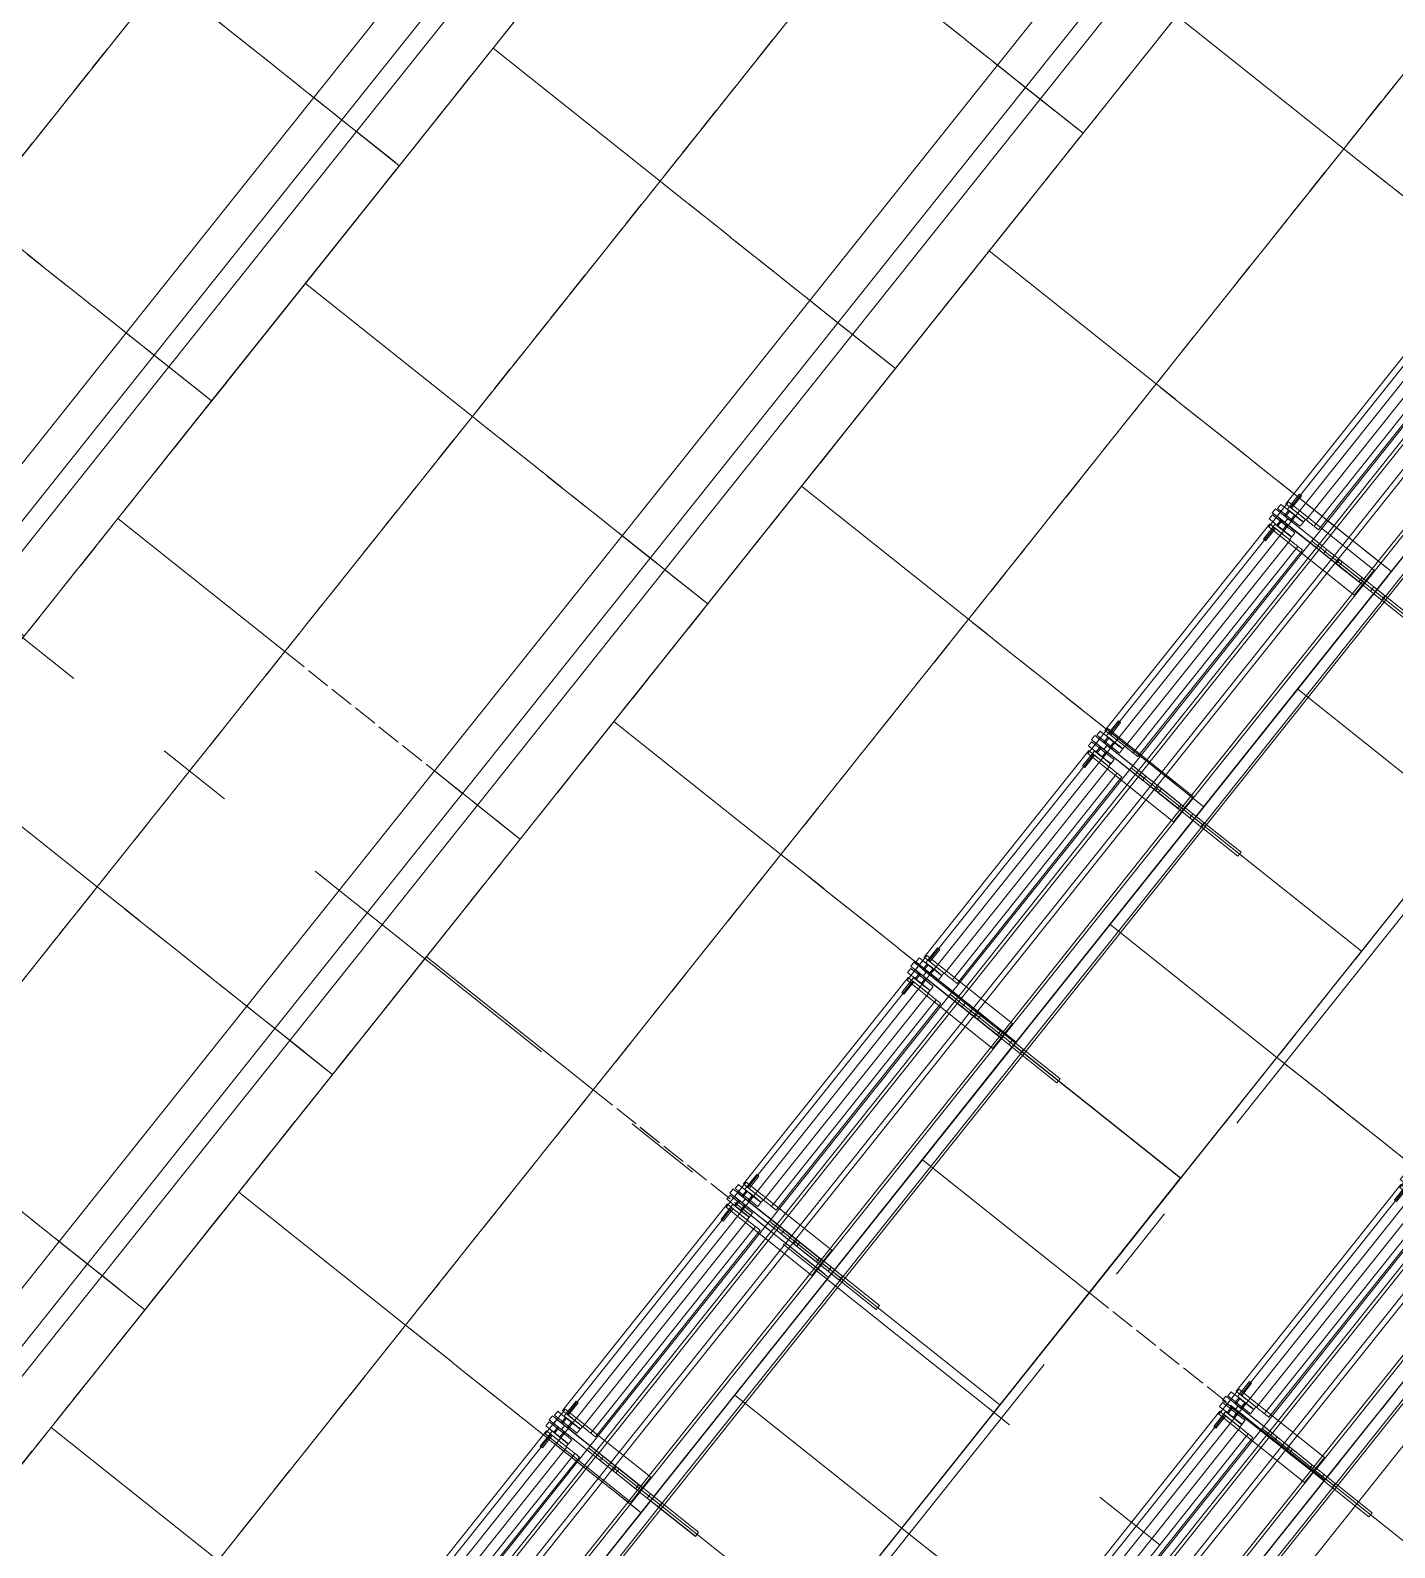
# Model space of a CAD drawing. Header units: millimetres. Extents: x -50172 to 74273, y -80883 to 11206.
# Drawn here: x -13544 to -11052, y -56542 to -53768 of the extents above; entities that cross this region are included whole.
import ezdxf
from ezdxf.enums import TextEntityAlignment as Align

# ---------------------------------------------------------------- set-up
doc = ezdxf.new("R2010")
doc.units = ezdxf.units.MM
doc.header["$MEASUREMENT"] = 0
doc.linetypes.add('Double Dashed', pattern=[1093.611073, 529.166651, -211.666656, 141.111112, -211.666656])
doc.linetypes.add('Hidden Line', pattern=[55, 45, -10])
for name, color, linetype in [('A-25-M_Wall_Ext', 7, 'Continuous'), ('New_A-05-M_Gross_Int_Plant', 7, 'Continuous'), ('New_A-15-MG_Structural_Grid_Phase_2', 7, 'Continuous'), ('New_A-20-M_Floor_Slab', 7, 'Continuous'), ('New_A-35-M_FFE_Fixed', 7, 'Continuous')]:
    doc.layers.add(name, color=color, linetype=linetype)
for name, color, linetype, lineweight in [('A-25-M_Wall_Ext_Pen_No__1', 7, 'Continuous', 13), ('New_A-20-M_Floor_Slab_Pen_No__89', 8, 'Continuous', 20), ('New_A-35-M_FFE_Fixed_Pen_No__1', 7, 'Continuous', 13), ('New_A-35-M_FFE_Fixed_Pen_No__101', 252, 'Continuous', 15), ('New_A-95-P_Drawing_Pen_No__1', 7, 'Continuous', 13), ('New_ArchiCAD Zone Stamps_Pen_No__6', 7, 'Continuous', 35)]:
    doc.layers.add(name, color=color, linetype=linetype, lineweight=lineweight)
for name, color, linetype, lineweight, true_color in [('A-25-M_Wall_Ext_Pen_No__107', 7, 'Continuous', 15, 0xa6a6a6), ('New_A-05-M_Gross_Int_Plant_Pen_No__74', 7, 'Continuous', 20, 0x606060), ('New_A-15-MG_Structural_Grid_Phase_2_Pen_No__222', 7, 'Continuous', 13, 0x65af33), ('New_A-35-M_FFE_Fixed_Pen_No__102', 7, 'Continuous', 15, 0xcccccc)]:
    doc.layers.add(name, color=color, linetype=linetype, lineweight=lineweight, true_color=true_color)
doc.styles.add('GENERATED_STYLE_1', font='')
doc.styles.add('GENERATED_STYLE_3', font='')
doc.styles.add('GENERATED_STYLE_4', font='')
doc.styles.get('GENERATED_STYLE_1').set_extended_font_data('Arial', bold=True)
doc.styles.get('GENERATED_STYLE_3').set_extended_font_data('Arial')
doc.styles.get('GENERATED_STYLE_4').set_extended_font_data('Swis721 BT')
pattern_1 = [(60, (0, 0), (-43.30127, 25), []), (120, (0, 0), (43.30127, 25), [])]

# ---------------------------------------------------------------- blocks, each defined once
blk = doc.blocks.new('Slab_32_1', base_point=(-14626.4, -59273.1))
at = {"layer": 'New_A-20-M_Floor_Slab_Pen_No__89', "linetype": 'Continuous', "flags": 128}
blk.add_lwpolyline([(-14626.4, -59273.1), (-9373.2, -52682.9), (-8435.3, -53091.9), (-14018.7, -60096.2)], close=True, dxfattribs=at)
blk = doc.blocks.new('Slab_33_1', base_point=(-14048.4, -60056))
at = {"layer": 'New_A-20-M_Floor_Slab_Pen_No__89', "linetype": 'Continuous', "flags": 128}
blk.add_lwpolyline([(-14048.4, -60056), (-8481.1, -53071.9), (-7543.2, -53480.9), (-13440.7, -60879.1)], close=True, dxfattribs=at)
blk = doc.blocks.new('VENTS__3_1', base_point=(-30958.5, -71277.4))
at = {"layer": 'New_A-05-M_Gross_Int_Plant_Pen_No__74', "linetype": 'Continuous'}
blk.add_arc((-26782.7, -43787.3), 28124.1, 246.43121, 336.44961, dxfattribs=at)
at = {"layer": 'New_ArchiCAD Zone Stamps_Pen_No__6'}
for tag, height, style, p in [('ROOM_NAME', 250, 'GENERATED_STYLE_1', (-31302.6, -70145.2)), ('zoneNameLine2', 250, 'GENERATED_STYLE_1', (-31491, -70577.3)), ('measuredAreaCode', 200, 'GENERATED_STYLE_3', (-31679.5, -70998)), ('DUMMY_649', 200, 'GENERATED_STYLE_3', (-31372.1, -71132.1)), ('DUMMY_650', 200, 'GENERATED_STYLE_3', (-30882.7, -71345.4)), ('DUMMY_651', 133.3, 'GENERATED_STYLE_3', (-30603.4, -71452))]:
    blk.add_attdef(tag, text='', height=height, rotation=336.4404, dxfattribs=dict(at, style=style)).set_placement(p, align=Align.TOP_LEFT)
blk = doc.blocks.new('Wall_156_1', base_point=(-38294.6, -69816.9))
at = {"layer": 'A-25-M_Wall_Ext_Pen_No__107', "linetype": 'Continuous', "lineweight": 0, "true_color": 0x535353}
for points in [[(-38161.1, -69523.8, 0.417286), (-920.9, -54882.6), (-922.8, -54881.8, -0.417285), (-38160.3, -69522)], [(-38224.1, -69662.2, 0.417299), (-781.4, -54943), (-783.3, -54942.2, -0.417299), (-38223.3, -69660.3)]]:
    blk.add_hatch(color=251, dxfattribs=at).paths.add_polyline_path(points)
at = {"layer": 'A-25-M_Wall_Ext_Pen_No__107', "linetype": 'Continuous'}
h = blk.add_hatch(dxfattribs=at)
h.set_pattern_fill('Plaster_0001', color=256, style=0, pattern_type=2)
h.set_pattern_definition([(201.458, (0, 0), (-63.3617, 161.19955), [0, -100]), (201.458, (-14.85, -98.89), (-63.3617, 161.19955), [0, -100])])
h.paths.add_polyline_path([(-38160.3, -69522, 0.417285), (-922.8, -54881.8), (-936.5, -54875.8, -0.417284), (-38154.1, -69508.4)])
h = blk.add_hatch(dxfattribs=at)
h.set_pattern_fill('Batt_Insulation_0001', color=256, style=0, pattern_type=2)
h.set_pattern_definition(pattern_1)
h.paths.add_polyline_path([(-38273, -69769.5, 0.41731), (-673.1, -54989.8), (-764.9, -54950.1, -0.417301), (-38231.6, -69678.5)])
h = blk.add_hatch(dxfattribs=at)
h.set_pattern_fill('Plywood_0001', color=256, style=0, pattern_type=2)
h.set_pattern_definition([(0, (0, 0), (0, 200), [])])
h.paths.add_polyline_path([(-38231.6, -69678.5, 0.417301), (-764.9, -54950.1), (-781.4, -54943, -0.417299), (-38224.1, -69662.2)])
h = blk.add_hatch(dxfattribs=at)
h.set_pattern_fill('Batt_Insulation_0001', color=256, style=0, pattern_type=2)
h.set_pattern_definition(pattern_1)
h.paths.add_polyline_path([(-38283.4, -69792.3, 0.417312), (-650.2, -54999.7), (-673.1, -54989.8, -0.41731), (-38273, -69769.5)])
blk.add_hatch(color=256, dxfattribs=at).paths.add_polyline_path([(-38294.6, -69816.9, 0.417314), (-625.4, -55010.5), (-650.2, -54999.7, -0.417312), (-38283.4, -69792.3)])
at = {"layer": 'A-25-M_Wall_Ext_Pen_No__1', "linetype": 'Continuous'}
for radius, start, end in [(28147.8, 246.16247, 336.76276), (28145.8, 246.16252, 336.76277), (28130.8, 246.16287, 336.76285), (28317.8, 246.15854, 336.76179), (28299.8, 246.15895, 336.76189), (28297.8, 246.159, 336.7619), (28417.8, 246.15624, 336.76122), (28469.8, 246.15506, 336.76093), (28442.8, 246.15567, 336.76108)]:
    blk.add_arc((-26785.3, -43777.2), radius, start, end, dxfattribs=at)
blk = doc.blocks.new('Standard grid marker_12')
at = {"layer": 'New_A-15-MG_Structural_Grid_Phase_2_Pen_No__222', "linetype": 'Double Dashed'}
blk.add_line((2591.1, 0), (19467, 0), dxfattribs=at)
at = {"layer": 'New_A-15-MG_Structural_Grid_Phase_2_Pen_No__222', "style": 'GENERATED_STYLE_4'}
for tag, p in [('AC_MarkerText_1_0', (-500, 43.9)), ('AC_MarkerText_1_1', (22558.2, 43.9))]:
    blk.add_attdef(tag, text='', height=350, rotation=195.0277, dxfattribs=at).set_placement(p, align=Align.MIDDLE_CENTER)
blk = doc.blocks.new('Standard grid marker_19')
at = {"layer": 'New_A-15-MG_Structural_Grid_Phase_2_Pen_No__222', "linetype": 'Double Dashed'}
blk.add_line((1700.9, 0), (6898.4, 0), dxfattribs=at)
blk = doc.blocks.new('Standard grid marker_24')
at = {"layer": 'New_A-15-MG_Structural_Grid_Phase_2_Pen_No__222', "linetype": 'Double Dashed'}
blk.add_arc((0, 0), 27977.6, 0, 90.63597, dxfattribs=at)
at = {"layer": 'New_A-15-MG_Structural_Grid_Phase_2_Pen_No__222', "style": 'GENERATED_STYLE_4'}
blk.add_attdef('AC_MarkerText_1', text='', height=350, rotation=90.3066, dxfattribs=at).set_placement((-1326.2, 28008), align=Align.MIDDLE_CENTER)
blk = doc.blocks.new('Montpelier with surface')
at = {"layer": 'New_A-35-M_FFE_Fixed_Pen_No__1', "linetype": 'Continuous'}
for p, q in [((0, 534.8), (0, 4.8)), ((390, 534.8), (0, 534.8)), ((285, 539.6), (370, 539.6)), ((285, 530), (285, 539.6)), ((285, 530), (370, 530)), ((370, 539.6), (371, 539.6)), ((370, 530), (370, 539.6)), ((370, 4.8), (370, 534.8)), ((370, 534.8), (414.6, 534.8)), ((370, 530), (371, 530)), ((371, 539.6), (397.3, 539.6)), ((371, 530), (371, 539.6)), ((371, 530), (397.3, 530)), ((390, 4.8), (390, 534.8)), ((397.3, 530), (397.3, 539.6)), ((397.3, 539.6), (424.7, 539.6)), ((397.3, 530), (424.7, 530)), ((414.6, 534.8), (415.5, 534.8)), ((414.6, 4.8), (414.6, 534.8)), ((415.5, 534.8), (416.5, 534.8)), ((416, 539.1), (616, 539.1)), ((416, 539.1), (416, 505.4)), ((416.5, 534.8), (417.4, 534.8)), ((417.4, 534.8), (418.3, 534.8)), ((418.3, 534.8), (419, 534.8)), ((419, 534.8), (419.6, 534.8)), ((419.6, 534.8), (420, 534.8)), ((420, 534.8), (420.2, 534.8)), ((420.2, 4.8), (420.2, 534.8)), ((420.2, 534.8), (480, 534.8)), ((424.7, 530), (424.7, 539.6)), ((424.7, 539.6), (470.9, 539.6)), ((424.7, 530), (470.9, 530)), ((470.9, 539.6), (477.4, 539.6)), ((470.9, 530), (470.9, 539.6)), ((470.9, 530), (477.4, 530)), ((477.4, 539.6), (478.6, 539.6)), ((477.4, 530), (477.4, 539.6)), ((477.4, 530), (478.6, 530)), ((478.6, 539.6), (480.7, 539.6)), ((478.6, 530), (480.7, 530)), ((480, 534.8), (482.5, 534.8)), ((480, 4.8), (480, 534.8)), ((480.7, 539.6), (483.7, 539.6)), ((480.7, 530), (483.7, 530)), ((482.5, 534.8), (485.7, 534.8)), ((483.7, 539.6), (487.4, 539.6)), ((483.7, 530), (487.4, 530)), ((485.7, 534.8), (489.5, 534.8)), ((487.4, 539.6), (491.7, 539.6)), ((487.4, 530), (491.7, 530)), ((489.5, 534.8), (493.9, 534.8)), ((491.7, 539.6), (496.6, 539.6)), ((491.7, 530), (496.6, 530)), ((493.9, 534.8), (499, 534.8)), ((496.6, 539.6), (501.7, 539.6)), ((496.6, 530), (501.7, 530)), ((499, 534.8), (504.7, 534.8)), ((501.7, 539.6), (507.1, 539.6)), ((501.7, 530), (507.1, 530)), ((504.7, 534.8), (511, 534.8)), ((507.1, 539.6), (597.9, 539.6)), ((507.1, 530), (507.1, 539.6)), ((507.1, 530), (597.9, 530)), ((511, 534.8), (517.9, 534.8)), ((517.9, 534.8), (525.2, 534.8)), ((517.9, 4.8), (517.9, 534.8)), ((525.2, 534.8), (530.9, 534.8)), ((530.9, 534.8), (535, 534.8)), ((535, 534.8), (537.4, 534.8)), ((537.4, 534.8), (538.2, 534.8)), ((538.2, 4.8), (538.2, 534.8)), ((571.6, 527.1), (573.6, 527.1)), ((571.6, 527.1), (571.6, 517.7)), ((573.6, 527.1), (579.3, 527.1)), ((579.3, 527.1), (587.8, 527.1)), ((587.8, 527.1), (597.9, 527.1)), ((589.7, 530.3), (590.2, 530.3)), ((589.7, 530.3), (589.7, 517.7)), ((590.2, 530.3), (591.7, 530.3)), ((591.7, 530.3), (594, 530.3)), ((592.1, 530.3), (592.7, 530.3)), ((592.1, 530.3), (592.1, 517.7)), ((592.7, 530.3), (594.2, 530.3)), ((594, 530.3), (596.7, 530.3)), ((594.2, 530.3), (596.5, 530.3)), ((596.5, 530.3), (599.1, 530.3)), ((596.7, 530.3), (599.4, 530.3)), ((597.9, 539.6), (608.1, 539.6)), ((597.9, 530), (597.9, 539.6)), ((597.9, 530), (608.1, 530)), ((597.9, 527.1), (608, 527.1)), ((599.1, 530.3), (601.8, 530.3)), ((599.4, 530.3), (601.6, 530.3)), ((601.6, 530.3), (603.2, 530.3)), ((601.8, 530.3), (604.1, 530.3)), ((603.2, 530.3), (603.7, 530.3)), ((603.7, 530.3), (603.7, 517.7)), ((604.1, 530.3), (605.6, 530.3)), ((605.6, 530.3), (606.1, 530.3)), ((606.1, 530.3), (606.1, 517.7)), ((608, 527.1), (616.5, 527.1)), ((608.1, 539.6), (617, 539.6)), ((608.1, 530), (617, 530)), ((616, 539.1), (616, 505.4)), ((616.5, 527.1), (622.2, 527.1)), ((617, 539.6), (623.5, 539.6)), ((617, 530), (623.5, 530)), ((622.2, 527.1), (624.2, 527.1)), ((623.5, 539.6), (626.7, 539.6)), ((623.5, 530), (626.7, 530)), ((624.2, 527.1), (624.2, 517.7)), ((626.7, 530), (626.7, 539.6)), ((416, 505.4), (616, 505.4)), ((541.1, 28.4), (541.1, 511.2)), ((541.1, 511.2), (541.7, 511.2)), ((541.7, 511.2), (543.1, 511.2)), ((543.1, 511.2), (545.3, 511.2)), ((545.3, 511.2), (548.1, 511.2)), ((548.1, 511.2), (551.8, 511.2)), ((551.8, 511.2), (552.7, 511.2)), ((551.8, 28.4), (551.8, 511.2)), ((552.7, 511.2), (554.3, 511.2)), ((554.3, 511.2), (556.3, 511.2)), ((556.3, 511.2), (558.8, 511.2)), ((558.8, 511.2), (561.5, 511.2)), ((561.5, 511.2), (564.4, 511.2)), ((564.4, 511.2), (567.4, 511.2)), ((567.4, 511.2), (570.4, 511.2)), ((570.4, 511.2), (607, 511.2)), ((570.4, 28.4), (570.4, 511.2)), ((571.6, 517.7), (573.6, 517.7)), ((571.6, 517), (572.4, 517)), ((571.6, 517), (571.6, 511.2)), ((571.6, 511.2), (572.4, 511.2)), ((572.4, 517), (574.9, 517)), ((572.4, 511.2), (574.9, 511.2)), ((573.6, 517.7), (579.3, 517.7)), ((574.9, 517), (578.9, 517)), ((574.9, 511.2), (578.9, 511.2)), ((578.9, 517), (584, 517)), ((578.9, 511.2), (584, 511.2)), ((579.3, 517.7), (587.8, 517.7)), ((584, 517), (590.1, 517)), ((584, 511.2), (590.1, 511.2)), ((587.8, 517.7), (597.9, 517.7)), ((589.7, 517.7), (590.2, 517.7)), ((590.1, 517), (596.6, 517)), ((590.1, 511.2), (596.6, 511.2)), ((590.2, 517.7), (591.7, 517.7)), ((591.7, 517.7), (594, 517.7)), ((592.1, 517.7), (592.7, 517.7)), ((592.7, 517.7), (594.2, 517.7)), ((594, 517.7), (596.7, 517.7)), ((594.2, 517.7), (596.5, 517.7)), ((596.5, 517.7), (599.1, 517.7)), ((596.6, 517), (603.3, 517)), ((596.6, 511.2), (603.3, 511.2)), ((596.7, 517.7), (599.4, 517.7)), ((597.9, 517.7), (608, 517.7)), ((599.1, 517.7), (601.8, 517.7)), ((599.4, 517.7), (601.6, 517.7)), ((601.6, 517.7), (603.2, 517.7)), ((601.8, 517.7), (604.1, 517.7)), ((603.2, 517.7), (603.7, 517.7)), ((603.3, 517), (609.5, 517)), ((603.3, 511.2), (609.5, 511.2)), ((604.1, 517.7), (605.6, 517.7)), ((604.5, 511.2), (604.5, 482.3)), ((604.5, 511.2), (609.5, 511.2)), ((605.6, 517.7), (606.1, 517.7)), ((607, 511.2), (609.5, 511.2)), ((607, 28.4), (607, 511.2)), ((608, 517.7), (616.5, 517.7)), ((609.5, 517), (609.5, 511.2)), ((609.5, 511.2), (611.9, 511.2)), ((609.5, 511.2), (609.5, 482.3)), ((611.9, 511.2), (613.9, 511.2)), ((613.9, 511.2), (615.5, 511.2)), ((615.5, 511.2), (616.8, 511.2)), ((616.5, 517.7), (622.2, 517.7)), ((616.8, 511.2), (617.6, 511.2)), ((617.6, 511.2), (617.9, 511.2)), ((617.9, 28.4), (617.9, 511.2)), ((622.2, 517.7), (624.2, 517.7)), ((604.5, 482.3), (609.5, 482.3)), ((604.5, 28.4), (604.5, 57.3)), ((604.5, 57.3), (609.5, 57.3)), ((609.5, 28.4), (609.5, 57.3)), ((416, 0), (416, 33.7)), ((416, 33.7), (616, 33.7)), ((541.1, 28.4), (541.7, 28.4)), ((541.7, 28.4), (543.1, 28.4)), ((543.1, 28.4), (545.3, 28.4)), ((545.3, 28.4), (548.1, 28.4)), ((548.1, 28.4), (551.8, 28.4)), ((551.8, 28.4), (552.7, 28.4)), ((552.7, 28.4), (554.3, 28.4)), ((554.3, 28.4), (556.3, 28.4)), ((556.3, 28.4), (558.8, 28.4)), ((558.8, 28.4), (561.5, 28.4)), ((561.5, 28.4), (564.4, 28.4)), ((564.4, 28.4), (567.4, 28.4)), ((567.4, 28.4), (570.4, 28.4)), ((570.4, 28.4), (607, 28.4)), ((571.6, 22.6), (571.6, 28.4)), ((571.6, 28.4), (572.4, 28.4)), ((572.4, 28.4), (574.9, 28.4)), ((574.9, 28.4), (578.9, 28.4)), ((578.9, 28.4), (584, 28.4)), ((584, 28.4), (590.1, 28.4)), ((590.1, 28.4), (596.6, 28.4)), ((596.6, 28.4), (603.3, 28.4)), ((603.3, 28.4), (609.5, 28.4)), ((604.5, 28.4), (609.5, 28.4)), ((607, 28.4), (609.5, 28.4)), ((609.5, 22.6), (609.5, 28.4)), ((609.5, 28.4), (611.9, 28.4)), ((611.9, 28.4), (613.9, 28.4)), ((613.9, 28.4), (615.5, 28.4)), ((615.5, 28.4), (616.8, 28.4)), ((616, 0), (616, 33.7)), ((616.8, 28.4), (617.6, 28.4)), ((617.6, 28.4), (617.9, 28.4)), ((0, 4.8), (390, 4.8)), ((285, 9.6), (370, 9.6)), ((285, 0), (285, 9.6)), ((370, 9.6), (371, 9.6)), ((370, 0), (370, 9.6)), ((370, 4.8), (414.6, 4.8)), ((371, 9.6), (397.3, 9.6)), ((371, 0), (371, 9.6)), ((397.3, 9.6), (424.7, 9.6)), ((397.3, 0), (397.3, 9.6)), ((414.6, 4.8), (415.5, 4.8)), ((415.5, 4.8), (416.5, 4.8)), ((416.5, 4.8), (417.4, 4.8)), ((417.4, 4.8), (418.3, 4.8)), ((418.3, 4.8), (419, 4.8)), ((419, 4.8), (419.6, 4.8)), ((419.6, 4.8), (420, 4.8)), ((420, 4.8), (420.2, 4.8)), ((420.2, 4.8), (480, 4.8)), ((424.7, 9.6), (470.9, 9.6)), ((424.7, 0), (424.7, 9.6)), ((470.9, 9.6), (477.4, 9.6)), ((470.9, 0), (470.9, 9.6)), ((477.4, 9.6), (478.6, 9.6)), ((477.4, 0), (477.4, 9.6)), ((478.6, 9.6), (480.7, 9.6)), ((480, 4.8), (482.5, 4.8)), ((480.7, 9.6), (483.7, 9.6)), ((482.5, 4.8), (485.7, 4.8)), ((483.7, 9.6), (487.4, 9.6)), ((485.7, 4.8), (489.5, 4.8)), ((487.4, 9.6), (491.7, 9.6)), ((489.5, 4.8), (493.9, 4.8)), ((491.7, 9.6), (496.6, 9.6)), ((493.9, 4.8), (499, 4.8)), ((496.6, 9.6), (501.7, 9.6)), ((499, 4.8), (504.7, 4.8)), ((501.7, 9.6), (507.1, 9.6)), ((504.7, 4.8), (511, 4.8)), ((507.1, 9.6), (597.9, 9.6)), ((507.1, 0), (507.1, 9.6)), ((511, 4.8), (517.9, 4.8)), ((517.9, 4.8), (525.2, 4.8)), ((525.2, 4.8), (530.9, 4.8)), ((530.9, 4.8), (535, 4.8)), ((535, 4.8), (537.4, 4.8)), ((537.4, 4.8), (538.2, 4.8)), ((571.6, 22.6), (572.4, 22.6)), ((571.6, 21.9), (573.6, 21.9)), ((571.6, 12.5), (571.6, 21.9)), ((571.6, 12.5), (573.6, 12.5)), ((572.4, 22.6), (574.9, 22.6)), ((573.6, 21.9), (579.3, 21.9)), ((573.6, 12.5), (579.3, 12.5)), ((574.9, 22.6), (578.9, 22.6)), ((578.9, 22.6), (584, 22.6)), ((579.3, 21.9), (587.8, 21.9)), ((579.3, 12.5), (587.8, 12.5)), ((584, 22.6), (590.1, 22.6)), ((587.8, 21.9), (597.9, 21.9)), ((587.8, 12.5), (597.9, 12.5)), ((589.7, 9.3), (589.7, 21.9)), ((589.7, 21.9), (590.2, 21.9)), ((589.7, 9.3), (590.2, 9.3)), ((590.1, 22.6), (596.6, 22.6)), ((590.2, 21.9), (591.7, 21.9)), ((590.2, 9.3), (591.7, 9.3)), ((591.7, 21.9), (594, 21.9)), ((591.7, 9.3), (594, 9.3)), ((592.1, 9.3), (592.1, 21.9)), ((592.1, 21.9), (592.7, 21.9)), ((592.1, 9.3), (592.7, 9.3)), ((592.7, 21.9), (594.2, 21.9)), ((592.7, 9.3), (594.2, 9.3)), ((594, 21.9), (596.7, 21.9)), ((594, 9.3), (596.7, 9.3)), ((594.2, 21.9), (596.5, 21.9)), ((594.2, 9.3), (596.5, 9.3)), ((596.5, 21.9), (599.1, 21.9)), ((596.5, 9.3), (599.1, 9.3)), ((596.6, 22.6), (603.3, 22.6)), ((596.7, 21.9), (599.4, 21.9)), ((596.7, 9.3), (599.4, 9.3)), ((597.9, 21.9), (608, 21.9)), ((597.9, 12.5), (608, 12.5)), ((597.9, 9.6), (608.1, 9.6)), ((597.9, 0), (597.9, 9.6)), ((599.1, 21.9), (601.8, 21.9)), ((599.1, 9.3), (601.8, 9.3)), ((599.4, 21.9), (601.6, 21.9)), ((599.4, 9.3), (601.6, 9.3)), ((601.6, 21.9), (603.2, 21.9)), ((601.6, 9.3), (603.2, 9.3)), ((601.8, 21.9), (604.1, 21.9)), ((601.8, 9.3), (604.1, 9.3)), ((603.2, 21.9), (603.7, 21.9)), ((603.2, 9.3), (603.7, 9.3)), ((603.3, 22.6), (609.5, 22.6)), ((603.7, 9.3), (603.7, 21.9)), ((604.1, 21.9), (605.6, 21.9)), ((604.1, 9.3), (605.6, 9.3)), ((605.6, 21.9), (606.1, 21.9)), ((605.6, 9.3), (606.1, 9.3)), ((606.1, 9.3), (606.1, 21.9)), ((608, 21.9), (616.5, 21.9)), ((608, 12.5), (616.5, 12.5)), ((608.1, 9.6), (617, 9.6)), ((616.5, 21.9), (622.2, 21.9)), ((616.5, 12.5), (622.2, 12.5)), ((617, 9.6), (623.5, 9.6)), ((622.2, 21.9), (624.2, 21.9)), ((622.2, 12.5), (624.2, 12.5)), ((623.5, 9.6), (626.7, 9.6)), ((624.2, 12.5), (624.2, 21.9)), ((626.7, 0), (626.7, 9.6)), ((285, 0), (370, 0)), ((370, 0), (371, 0)), ((371, 0), (397.3, 0)), ((397.3, 0), (424.7, 0)), ((416, 0), (616, 0)), ((424.7, 0), (470.9, 0)), ((470.9, 0), (477.4, 0)), ((477.4, 0), (478.6, 0)), ((478.6, 0), (480.7, 0)), ((480.7, 0), (483.7, 0)), ((483.7, 0), (487.4, 0)), ((487.4, 0), (491.7, 0)), ((491.7, 0), (496.6, 0)), ((496.6, 0), (501.7, 0)), ((501.7, 0), (507.1, 0)), ((507.1, 0), (597.9, 0)), ((597.9, 0), (608.1, 0)), ((608.1, 0), (617, 0)), ((617, 0), (623.5, 0)), ((623.5, 0), (626.7, 0))]:
    blk.add_line(p, q, dxfattribs=at)

msp = doc.modelspace()

# ---------------------------------------------------------------- linework, layer by layer
at = {"layer": 'New_A-35-M_FFE_Fixed_Pen_No__1', "linetype": 'Continuous', "flags": 128}
for points in [[(-10886, -54542.3), (-11228.8, -54972.3), (-10923.9, -55215.4), (-10581, -54785.4)], [(-11228.8, -54972.3), (-11571.7, -55402.4), (-11266.7, -55645.5), (-10923.9, -55215.4)], [(-11571.7, -55402.4), (-11914.5, -55832.5), (-11609.5, -56075.6), (-11266.7, -55645.5)], [(-12257.3, -56262.6), (-11914.5, -55832.5), (-11609.5, -56075.6), (-11952.3, -56505.7)], [(-10941.7, -55904.5), (-10993, -55863.7), (-11335.8, -56293.8), (-11284.6, -56334.6)], [(-10836.6, -55988.3), (-11179.4, -56418.4), (-11335.8, -56293.8), (-10993, -55863.7)], [(-10836.6, -55988.3), (-10914.8, -55926), (-11257.6, -56356.1), (-11179.4, -56418.4)], [(-11008, -56203.4), (-11350.9, -56633.5), (-11045.9, -56876.6), (-10703.1, -56446.5)], [(-12600.1, -56692.7), (-12257.3, -56262.6), (-11952.3, -56505.7), (-12295.2, -56935.8)], [(-11627.4, -56764.7), (-11678.7, -56723.8), (-11335.8, -56293.8), (-11284.6, -56334.6)], [(-11522.3, -56848.5), (-11179.4, -56418.4), (-11335.8, -56293.8), (-11678.7, -56723.8)], [(-11522.3, -56848.5), (-11600.5, -56786.2), (-11257.6, -56356.1), (-11179.4, -56418.4)]]:
    msp.add_lwpolyline(points, close=True, dxfattribs=at)
at = {"layer": 'New_A-35-M_FFE_Fixed_Pen_No__101', "linetype": 'Hidden Line', "flags": 128}
for points in [[(-10493.8, -55558.3), (-10923.9, -55215.4), (-11266.7, -55645.5), (-10836.6, -55988.3)], [(-10836.6, -55988.3), (-11266.7, -55645.5), (-11609.5, -56075.6), (-11179.4, -56418.4)], [(-11522.3, -56848.5), (-11952.3, -56505.7), (-11609.5, -56075.6), (-11179.4, -56418.4)], [(-11865.1, -57278.6), (-12295.2, -56935.8), (-11952.3, -56505.7), (-11522.3, -56848.5)]]:
    msp.add_lwpolyline(points, close=True, dxfattribs=at)
at = {"layer": 'New_A-35-M_FFE_Fixed_Pen_No__102', "linetype": 'Hidden Line', "flags": 128}
for points in [[(-11278.2, -53526.3), (-11708.3, -53183.4), (-12051.1, -53613.5), (-11621, -53956.3)], [(-12527.5, -53585.4), (-12957.6, -53242.6), (-13300.4, -53672.7), (-12870.3, -54015.5)], [(-10371.7, -53897.1), (-10801.8, -53554.3), (-11144.7, -53984.4), (-10714.6, -54327.2)], [(-11621, -53956.3), (-12051.1, -53613.5), (-12393.9, -54043.6), (-11963.9, -54386.4)], [(-12870.3, -54015.5), (-13300.4, -53672.7), (-13643.2, -54102.8), (-13213.2, -54445.6)], [(-10714.6, -54327.2), (-11144.7, -53984.4), (-11487.5, -54414.5), (-11057.4, -54757.3)], [(-11963.9, -54386.4), (-12393.9, -54043.6), (-12736.8, -54473.7), (-12306.7, -54816.5)], [(-13213.2, -54445.6), (-13643.2, -54102.8), (-13986.1, -54532.8), (-13556, -54875.7)], [(-11057.4, -54757.3), (-11487.5, -54414.5), (-11830.3, -54844.6), (-11400.2, -55187.4)], [(-12306.7, -54816.5), (-12736.8, -54473.7), (-13079.6, -54903.7), (-12649.5, -55246.6)], [(-11400.2, -55187.4), (-11830.3, -54844.6), (-12173.1, -55274.6), (-11743.1, -55617.5)], [(-12992.4, -55676.6), (-13422.4, -55333.8), (-13079.6, -54903.7), (-12649.5, -55246.6)], [(-11743.1, -55617.5), (-12173.1, -55274.6), (-12516, -55704.7), (-12085.9, -56047.5)], [(-13335.2, -56106.7), (-13765.3, -55763.9), (-13422.4, -55333.8), (-12992.4, -55676.6)], [(-12428.7, -56477.6), (-12858.8, -56134.8), (-12516, -55704.7), (-12085.9, -56047.5)], [(-13678, -56536.8), (-14108.1, -56194), (-13765.3, -55763.9), (-13335.2, -56106.7)], [(-12771.6, -56907.7), (-13201.6, -56564.9), (-12858.8, -56134.8), (-12428.7, -56477.6)]]:
    msp.add_lwpolyline(points, close=True, dxfattribs=at)
at = {"layer": 'New_A-35-M_FFE_Fixed_Pen_No__102', "linetype": 'Continuous', "flags": 128}
for points in [[(-11106.8, -53311.2), (-11449.6, -53741.3), (-11144.7, -53984.4), (-10801.8, -53554.3)], [(-12356.1, -53370.4), (-12698.9, -53800.5), (-12393.9, -54043.6), (-12051.1, -53613.5)], [(-11383.3, -53442.5), (-11434.6, -53401.6), (-11777.4, -53831.7), (-11726.2, -53872.5)], [(-11278.2, -53526.3), (-11621, -53956.3), (-11777.4, -53831.7), (-11434.6, -53401.6)], [(-13605.4, -53429.6), (-13948.2, -53859.7), (-13643.2, -54102.8), (-13300.4, -53672.7)], [(-12632.6, -53501.6), (-12683.9, -53460.8), (-13026.7, -53890.9), (-12975.4, -53931.7)], [(-12527.5, -53585.4), (-12870.3, -54015.5), (-13026.7, -53890.9), (-12683.9, -53460.8)], [(-11278.2, -53526.3), (-11356.4, -53463.9), (-11699.2, -53894), (-11621, -53956.3)], [(-12527.5, -53585.4), (-12605.7, -53523.1), (-12948.5, -53953.2), (-12870.3, -54015.5)], [(-11449.6, -53741.3), (-11792.5, -54171.4), (-11487.5, -54414.5), (-11144.7, -53984.4)], [(-12698.9, -53800.5), (-13041.7, -54230.6), (-12736.8, -54473.7), (-12393.9, -54043.6)], [(-11726.2, -53872.5), (-11777.4, -53831.7), (-12120.3, -54261.7), (-12069, -54302.6)], [(-11621, -53956.3), (-11963.9, -54386.4), (-12120.3, -54261.7), (-11777.4, -53831.7)], [(-12975.4, -53931.7), (-13026.7, -53890.9), (-13369.5, -54320.9), (-13318.3, -54361.8)], [(-12870.3, -54015.5), (-13213.2, -54445.6), (-13369.5, -54320.9), (-13026.7, -53890.9)], [(-11621, -53956.3), (-11699.2, -53894), (-12042.1, -54324.1), (-11963.9, -54386.4)], [(-12870.3, -54015.5), (-12948.5, -53953.2), (-13291.4, -54383.3), (-13213.2, -54445.6)], [(-11792.5, -54171.4), (-12135.3, -54601.5), (-11830.3, -54844.6), (-11487.5, -54414.5)], [(-10819.7, -54243.4), (-10871, -54202.6), (-11213.8, -54632.6), (-11162.5, -54673.5)], [(-10714.6, -54327.2), (-11057.4, -54757.3), (-11213.8, -54632.6), (-10871, -54202.6)], [(-13041.7, -54230.6), (-13384.6, -54660.6), (-13079.6, -54903.7), (-12736.8, -54473.7)], [(-12069, -54302.6), (-12120.3, -54261.7), (-12463.1, -54691.8), (-12411.8, -54732.7)], [(-11963.9, -54386.4), (-12306.7, -54816.5), (-12463.1, -54691.8), (-12120.3, -54261.7)], [(-10714.6, -54327.2), (-10792.8, -54264.9), (-11135.6, -54695), (-11057.4, -54757.3)], [(-13318.3, -54361.8), (-13369.5, -54320.9), (-13712.4, -54751), (-13661.1, -54791.9)], [(-13213.2, -54445.6), (-13556, -54875.7), (-13712.4, -54751), (-13369.5, -54320.9)], [(-11963.9, -54386.4), (-12042.1, -54324.1), (-12384.9, -54754.2), (-12306.7, -54816.5)], [(-13213.2, -54445.6), (-13291.4, -54383.3), (-13634.2, -54813.3), (-13556, -54875.7)], [(-12135.3, -54601.5), (-12478.1, -55031.5), (-12173.1, -55274.6), (-11830.3, -54844.6)], [(-11162.5, -54673.5), (-11213.8, -54632.6), (-11556.6, -55062.7), (-11505.4, -55103.6)], [(-11057.4, -54757.3), (-11400.2, -55187.4), (-11556.6, -55062.7), (-11213.8, -54632.6)], [(-13727.4, -55090.7), (-13384.6, -54660.6), (-13079.6, -54903.7), (-13422.4, -55333.8)], [(-12411.8, -54732.7), (-12463.1, -54691.8), (-12805.9, -55121.9), (-12754.7, -55162.8)], [(-12306.7, -54816.5), (-12649.5, -55246.6), (-12805.9, -55121.9), (-12463.1, -54691.8)], [(-11057.4, -54757.3), (-11135.6, -54695), (-11478.4, -55125), (-11400.2, -55187.4)], [(-12306.7, -54816.5), (-12384.9, -54754.2), (-12727.7, -55184.2), (-12649.5, -55246.6)], [(-12478.1, -55031.5), (-12820.9, -55461.6), (-12516, -55704.7), (-12173.1, -55274.6)], [(-11505.4, -55103.6), (-11556.6, -55062.7), (-11899.5, -55492.8), (-11848.2, -55533.7)], [(-11400.2, -55187.4), (-11743.1, -55617.5), (-11899.5, -55492.8), (-11556.6, -55062.7)], [(-14070.2, -55520.8), (-13727.4, -55090.7), (-13422.4, -55333.8), (-13765.3, -55763.9)], [(-13097.5, -55592.8), (-13148.7, -55552), (-12805.9, -55121.9), (-12754.7, -55162.8)], [(-12992.4, -55676.6), (-12649.5, -55246.6), (-12805.9, -55121.9), (-13148.7, -55552)], [(-11400.2, -55187.4), (-11478.4, -55125), (-11821.3, -55555.1), (-11743.1, -55617.5)], [(-12992.4, -55676.6), (-13070.6, -55614.3), (-12727.7, -55184.2), (-12649.5, -55246.6)], [(-13163.8, -55891.7), (-12820.9, -55461.6), (-12516, -55704.7), (-12858.8, -56134.8)], [(-11848.2, -55533.7), (-11899.5, -55492.8), (-12242.3, -55922.9), (-12191, -55963.7)], [(-11743.1, -55617.5), (-12085.9, -56047.5), (-12242.3, -55922.9), (-11899.5, -55492.8)], [(-13440.3, -56022.9), (-13491.6, -55982.1), (-13148.7, -55552), (-13097.5, -55592.8)], [(-13335.2, -56106.7), (-12992.4, -55676.6), (-13148.7, -55552), (-13491.6, -55982.1)], [(-11743.1, -55617.5), (-11821.3, -55555.1), (-12164.1, -55985.2), (-12085.9, -56047.5)], [(-13335.2, -56106.7), (-13413.4, -56044.4), (-13070.6, -55614.3), (-12992.4, -55676.6)], [(-13506.6, -56321.8), (-13163.8, -55891.7), (-12858.8, -56134.8), (-13201.6, -56564.9)], [(-12533.9, -56393.8), (-12585.1, -56352.9), (-12242.3, -55922.9), (-12191, -55963.7)], [(-12428.7, -56477.6), (-12085.9, -56047.5), (-12242.3, -55922.9), (-12585.1, -56352.9)], [(-13783.1, -56453), (-13834.4, -56412.1), (-13491.6, -55982.1), (-13440.3, -56022.9)], [(-13678, -56536.8), (-13335.2, -56106.7), (-13491.6, -55982.1), (-13834.4, -56412.1)], [(-12428.7, -56477.6), (-12506.9, -56415.3), (-12164.1, -55985.2), (-12085.9, -56047.5)], [(-13678, -56536.8), (-13756.2, -56474.5), (-13413.4, -56044.4), (-13335.2, -56106.7)], [(-13849.4, -56751.8), (-13506.6, -56321.8), (-13201.6, -56564.9), (-13544.5, -56994.9)], [(-12876.7, -56823.9), (-12928, -56783), (-12585.1, -56352.9), (-12533.9, -56393.8)], [(-12771.6, -56907.7), (-12428.7, -56477.6), (-12585.1, -56352.9), (-12928, -56783)], [(-12771.6, -56907.7), (-12849.8, -56845.4), (-12506.9, -56415.3), (-12428.7, -56477.6)]]:
    msp.add_lwpolyline(points, close=True, dxfattribs=at)
at = {"layer": 'New_A-95-P_Drawing_Pen_No__1', "linetype": 'Continuous'}
msp.add_arc((-26783.5, -43782), 28261, 246.82787, 336.44041, dxfattribs=at)

# ---------------------------------------------------------------- block references
at = {"layer": 'A-25-M_Wall_Ext', "color": 250, "lineweight": 50, "true_color": 0x2a2a2a}
msp.add_blockref('Wall_156_1', (-38294.6, -69816.9), dxfattribs=at)
at = {"layer": 'New_A-05-M_Gross_Int_Plant', "linetype": 'Continuous'}
msp.add_blockref('VENTS__3_1', (-30958.5, -71277.4), dxfattribs=at)
at = {"layer": 'New_A-15-MG_Structural_Grid_Phase_2', "color": 8, "linetype": 'Continuous', "lineweight": 15, "zscale": 1000}
for name, p, rotation in [('Standard grid marker_24', (-26783.5, -43781.2), 246.1337837427074), ('Standard grid marker_12', (-4601.2, -62025.7), 141.4127390902341), ('Standard grid marker_19', (-14447.1, -59659.7), 51.41273909023403)]:
    msp.add_blockref(name, p, dxfattribs=dict(at, rotation=rotation))
at = {"layer": 'New_A-20-M_Floor_Slab', "color": 8, "linetype": 'Continuous', "lineweight": 20}
for name, p in [('Slab_32_1', (-14626.4, -59273.1)), ('Slab_33_1', (-14048.4, -60056))]:
    msp.add_blockref(name, p, dxfattribs=at)
at = {"layer": 'New_A-35-M_FFE_Fixed', "color": 251, "linetype": 'Continuous', "lineweight": 20, "true_color": 0x606060, "zscale": 1000, "rotation": 141.4404118615686}
for p in [(-10448.8, -54618.8), (-10779.1, -55033.2), (-11109.5, -55447.7), (-11439.9, -55862.1), (-10539.6, -56240.8), (-10870, -56655.3)]:
    msp.add_blockref('Montpelier with surface', p, dxfattribs=at)
at = {"layer": 'New_A-35-M_FFE_Fixed', "color": 251, "linetype": 'Continuous', "lineweight": 20, "true_color": 0x606060, "xscale": -1, "zscale": 1000, "rotation": 321.4404118616064}
for p in [(-12106.5, -56698.5), (-12436.9, -57112.9)]:
    msp.add_blockref('Montpelier with surface', p, dxfattribs=at)

doc.saveas('drawing.dxf')
